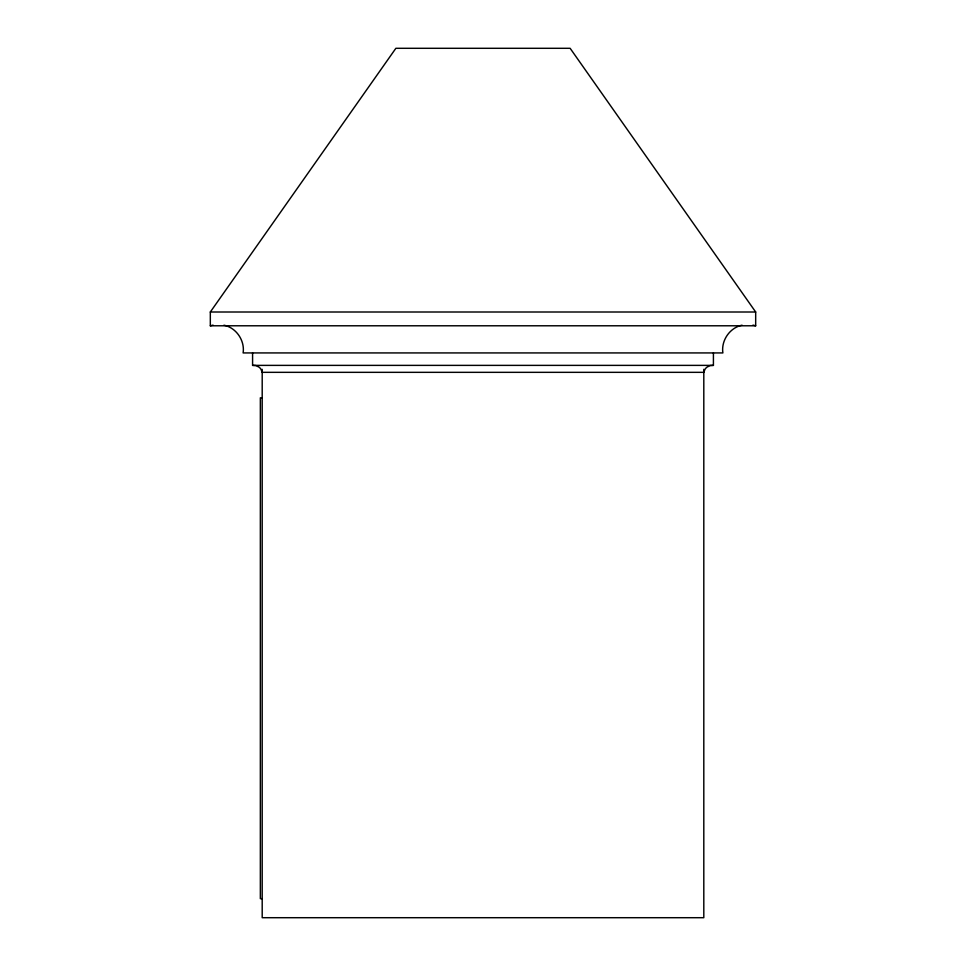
<?xml version="1.0" encoding="UTF-8"?>
<svg xmlns="http://www.w3.org/2000/svg" width="966" height="966" viewBox="0 0 966 966"><rect width="100%" height="100%" fill="white"/><g stroke="black" fill="none" stroke-linecap="round" stroke-linejoin="round"><path stroke-width="1.45" d="M210.322 312.006L395.867 48.3L570.133 48.3L755.678 312.006L755.678 325.784L210.322 325.784L210.322 312.006L755.678 312.006M742.057 325.192C729.753 327.703 721.022 340.551 722.882 352.928L243.118 352.928C244.978 340.551 236.247 327.703 223.943 325.192M210.322 325.784L213.063 325.119M252.585 352.928L252.585 365.377L255.833 365.571L258.973 367.104A10.167 7.197 -90 0 1 261.001 369.314L262.197 372.333L703.803 372.333L704.999 369.314A10.167 7.197 -90 0 1 707.027 367.104L710.167 365.571L713.415 365.377L713.415 352.928M252.585 365.377L713.415 365.377M262.197 397.811L260.349 397.811L260.349 898.67L262.197 898.67M752.937 325.119L755.678 325.784M703.803 369.314L703.803 917.7L262.197 917.7L262.197 369.314"/></g></svg>
